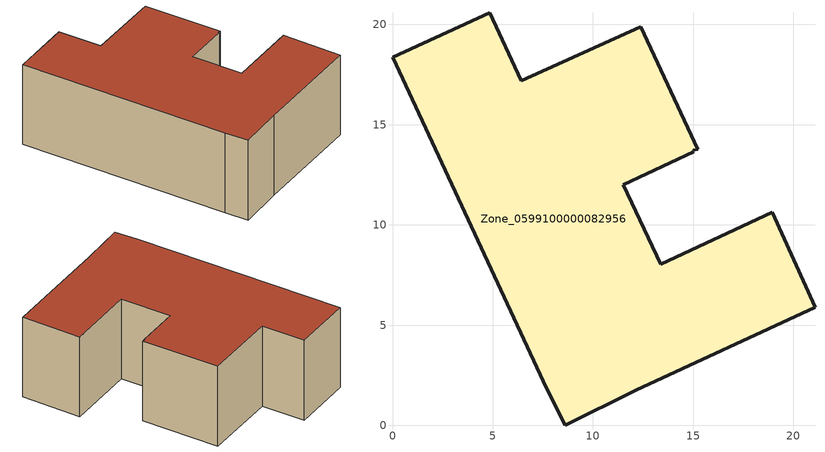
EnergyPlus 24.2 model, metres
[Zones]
Zone_0599100000082956
 floor ground (C_G): 4.84,20.59 6.43,17.19 12.37,19.89 15.21,13.78 14.99,13.73 15.03,13.65 11.51,12.01 13.37,8.03 18.95,10.62 21.07,5.91 12.12,1.75 8.62,0 7.69,1.82 0,18.37 z0
 wall outside (C_F): 6.43,17.19 4.84,20.59 0,18.37 7.69,1.82 8.62,0 12.12,1.75 21.07,5.91 18.95,10.62 13.37,8.03 11.51,12.01 15.03,13.65 14.99,13.73 15.21,13.78 12.37,19.89 6.43,17.19 z0:7.36
 roof outside (C_R): 11.51,12.01 15.03,13.65 14.99,13.73 15.21,13.78 12.37,19.89 6.43,17.19 4.84,20.59 0,18.37 7.69,1.82 8.62,0 12.12,1.75 21.07,5.91 18.95,10.62 13.37,8.03 z7.36
[BUILDING]
Pand.0599100000082956: North Axis=0; Terrain=City; Loads Convergence Tolerance Value=0.04; Temperature Convergence Tolerance Value=0.4; Solar Distribution=FullExterior; Maximum Number of Warmup Days=25; Minimum Number of Warmup Days=1
[Site:Location]
Rotterdam.The.Hague.AP_ZH_NLD Design_Conditions: Latitude=51.96; Longitude=4.45; Time Zone=1; Elevation=-4.5
[SITE:GROUNDTEMPERATURE:BUILDINGSURFACE]
18, 18, 18, 18, 18, 18, 18, 18, 18, 18, 18, 18
[MATERIAL] Thermal Absorptance=0.9; Solar Absorptance=0.7; Visible Absorptance=0.7
Name | Roughness | Thickness | Conductivity | Density | Specific Heat
G.D.1965 | MediumSmooth | 0.15 | 1 | 540 | 1210
F.D.1965 | Rough | 0.3 | 0.857143 | 1920 | 840
R.D.1965 | MediumRough | 0.2 | 0.08 | 1500 | 1000
[CONSTRUCTION]
C_G: G.D.1965
C_F: F.D.1965
C_R: R.D.1965
[ZONE]
Zone_0599100000082956: Type=1; Multiplier=1; Ceiling Height=Autocalculate; Volume=Autocalculate; Floor Area=autocalculate; Part of Total Floor Area=Yes
[ZONEINFILTRATION:DESIGNFLOWRATE]
Infil_Zone_0599100000082956: Zone or ZoneList or Space or SpaceList=Zone_0599100000082956; Schedule=AlwaysOn; Design Flow Rate Calculation Method=Flow/Area; Flow Rate per Floor Area=0.0042; Constant Term Coefficient=1; Temperature Term Coefficient=0; Velocity Term Coefficient=0; Velocity Squared Term Coefficient=0
[HVACTEMPLATE:ZONE:IDEALLOADSAIRSYSTEM]
Zone_0599100000082956: Maximum Heating Supply Air Temperature=50; Minimum Cooling Supply Air Temperature=13; Maximum Heating Supply Air Humidity Ratio=0.0156; Minimum Cooling Supply Air Humidity Ratio=0.0077; Heating Limit=NoLimit; Cooling Limit=NoLimit; Dehumidification Control Type=ConstantSensibleHeatRatio; Cooling Sensible Heat Ratio=0.7; Dehumidification Setpoint=60; Humidification Control Type=None; Humidification Setpoint=30; Outdoor Air Method=None; Outdoor Air Flow Rate per Person=0.00944; Outdoor Air Flow Rate per Zone Floor Area=0; Outdoor Air Flow Rate per Zone=0; Demand Controlled Ventilation Type=None; Outdoor Air Economizer Type=NoEconomizer; Heat Recovery Type=None; Sensible Heat Recovery Effectiveness=0.7; Latent Heat Recovery Effectiveness=0.65
[ZONECONTROL:THERMOSTAT]
ThermostatControl_Zone_0599100000082956: Zone or ZoneList=Zone_0599100000082956; Control Type Schedule=DualSetpointControlType; Control 1=Thermostat_Zone_0599100000082956; Temperature Difference Between Cutout And Setpoint=0
[THERMOSTATSETPOINT:DUALSETPOINT]
Thermostat_Zone_0599100000082956: Heating Setpoint Temperature Schedule=HeatingSetpoint_Zone_0599100000082956; Cooling Setpoint Temperature Schedule=CoolingSetpoint_Zone_0599100000082956
[SCHEDULE:COMPACT]
HeatingSetpoint_Zone_0599100000082956: Through: 12/31, For: AllDays, Until: 24:00, 21
CoolingSetpoint_Zone_0599100000082956: Through: 12/31, For: AllDays, Until: 24:00, 24
DualSetpointControlType: Through: 12/31, For: AllDays, Until: 24:00, 4
AlwaysOn: Through: 12/31, For: AllDays, Until: 24:00, 1
